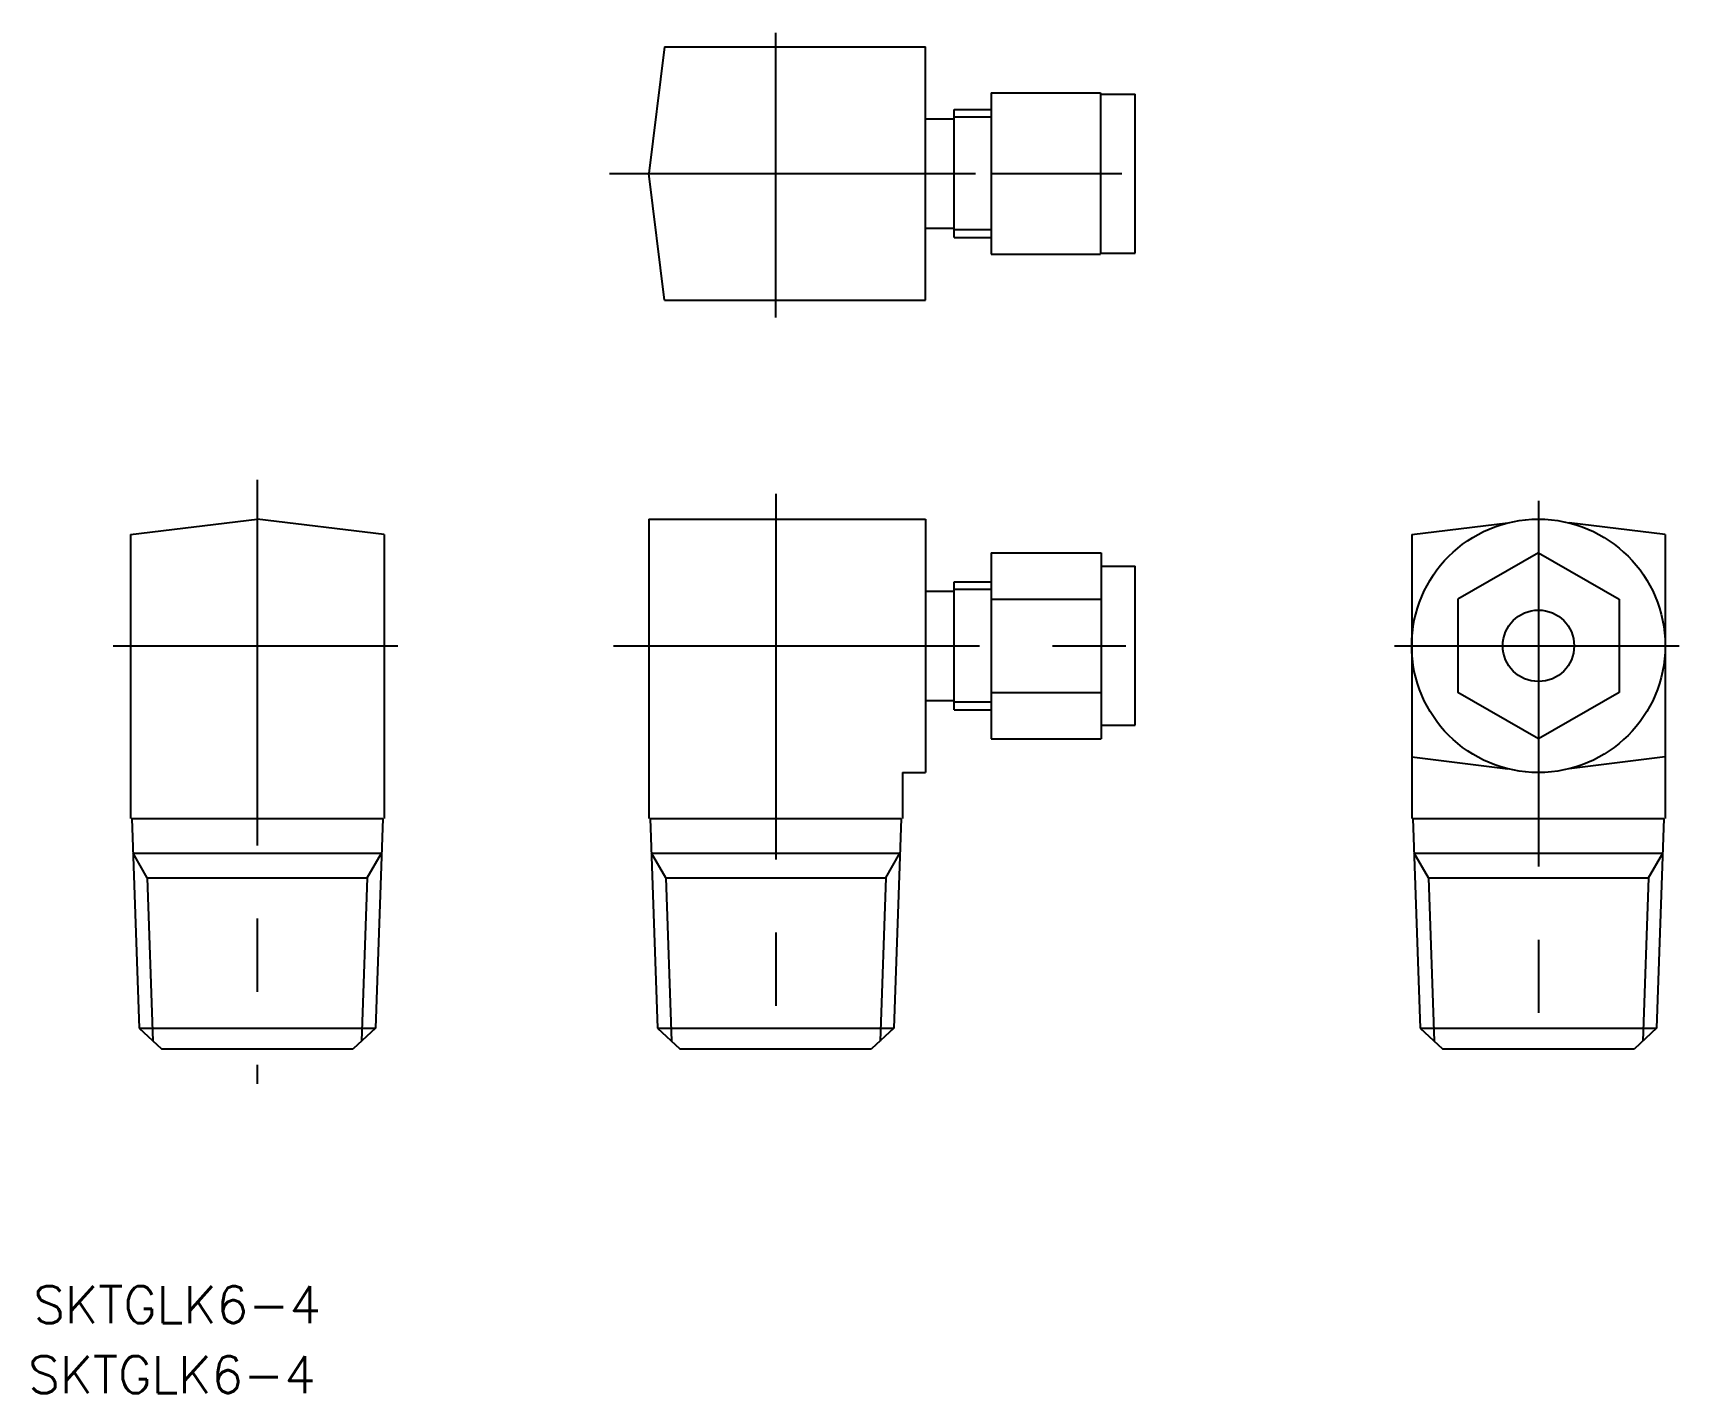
# Model space of a CAD drawing. Extents: x -64 to 78, y -38 to 80.
import ezdxf

# ---------------------------------------------------------------- set-up
doc = ezdxf.new("R2010")
doc.units = 0
doc.linetypes.add('CENTER', pattern=[50.8, 31.75, -6.35, 6.35, -6.35])
doc.layers.get('0').update_dxf_attribs({"linetype": 'CONTINUOUS'})
doc.layers.add('CENTER', color=1, linetype='CENTER')
doc.styles.get("Standard").update_dxf_attribs({"font": 'txt.shx', "bigfont": '@extfont2.shx'})

msp = doc.modelspace()

# ---------------------------------------------------------------- linework, layer by layer
at = {"color": 7, "linetype": 'CONTINUOUS'}
for p, q in [((-9.64937, 78.840002), (-11, 67.840002)), ((-9.64937, 78.840002), (13, 78.840002)), ((13, 56.840002), (13, 78.840002)), ((18.706486, 74.840002), (18.706486, 60.840002)), ((18.706486, 74.840002), (28.206486, 74.840002)), ((28.206486, 74.840002), (28.206486, 60.840002)), ((28.206486, 74.740002), (31.206485, 74.740002)), ((31.206485, 60.940001), (31.206485, 74.740002)), ((15.500001, 62.284002), (15.500001, 73.396002)), ((15.500001, 73.396002), (18.706486, 73.396002)), ((13.000001, 72.590002), (15.500001, 72.590002)), ((-9.64937, 56.840002), (-11, 67.840002)), ((18.706486, 67.840002), (28.206486, 67.840002)), ((13.000001, 63.090002), (15.500001, 63.090002)), ((15.500001, 62.284002), (18.706486, 62.284002)), ((18.706486, 60.840002), (28.206486, 60.840002)), ((28.206486, 60.940001), (31.206485, 60.940001)), ((-9.64937, 56.840002), (13, 56.840002)), ((-56, 36.48937), (-45, 37.84)), ((-34, 36.48937), (-45, 37.84)), ((-11.000001, 37.840002), (-11.000001, 11.84)), ((-11.000001, 37.840002), (13, 37.840002)), ((13, 37.840002), (13, 15.839998)), ((55.206487, 36.48937), (63.545331, 37.513251)), ((77.206487, 36.48937), (68.867644, 37.513251)), ((-56, 36.48937), (-56, 11.84)), ((-34, 36.48937), (-34, 11.84)), ((55.206487, 36.48937), (55.206487, 11.84)), ((77.206487, 36.48937), (77.206487, 11.84)), ((18.706486, 34.922903), (18.706486, 18.757096)), ((18.706486, 34.922903), (28.264224, 34.922903)), ((28.264224, 34.922903), (28.264224, 18.757096)), ((66.206487, 34.922904), (59.206487, 30.881452)), ((66.206487, 34.922904), (73.206487, 30.881452)), ((28.264224, 33.74), (31.206487, 33.74)), ((31.206487, 19.94), (31.206487, 33.74)), ((13.000001, 31.59), (15.500001, 31.59)), ((15.500001, 32.396), (18.706486, 32.396)), ((15.500001, 21.284), (15.500001, 32.396)), ((18.706486, 30.881451), (28.264224, 30.881451)), ((59.206487, 30.881452), (59.206487, 22.798548)), ((73.206487, 30.881452), (73.206487, 22.798548)), ((13.000001, 22.09), (15.500001, 22.09)), ((18.706486, 22.798549), (28.264224, 22.798549)), ((66.206487, 18.757096), (59.206487, 22.798548)), ((73.206487, 22.798548), (66.206487, 18.757096)), ((15.500001, 21.284), (18.706486, 21.284)), ((18.706486, 18.757096), (28.264224, 18.757096)), ((28.264224, 19.94), (31.206487, 19.94)), ((55.206487, 17.19063), (63.545331, 16.166749)), ((77.206487, 17.19063), (68.867644, 16.166749)), ((11.000001, 15.839998), (13, 15.839998)), ((11.000001, 15.839998), (11.000001, 11.84)), ((-55.890962, 11.84), (-34.109038, 11.84)), ((-55.890962, 11.84), (-55.255365, -6.361097)), ((-34.109038, 11.84), (-34.744634, -6.361096)), ((-10.890962, 11.84), (10.890962, 11.84)), ((-10.890962, 11.84), (-10.255365, -6.361097)), ((10.890962, 11.84), (10.255366, -6.361096)), ((55.315526, 11.84), (55.951122, -6.361097)), ((55.315526, 11.84), (77.09745, 11.84)), ((77.09745, 11.84), (76.461853, -6.361096)), ((-54.549392, 6.697786), (-55.7862, 8.84)), ((-55.786199, 8.84), (-34.2138, 8.84)), ((-35.450608, 6.697786), (-34.2138, 8.84)), ((-9.549392, 6.697786), (-10.7862, 8.84)), ((-10.786199, 8.84), (10.7862, 8.84)), ((9.549392, 6.697786), (10.7862, 8.84)), ((55.420288, 8.84), (76.992687, 8.84)), ((56.657096, 6.697786), (55.420288, 8.84)), ((75.75588, 6.697786), (76.992687, 8.84)), ((-55.255365, -6.361097), (-53.326278, -8.16)), ((-34.744634, -6.361097), (-36.673722, -8.16)), ((-10.255365, -6.361097), (-8.326278, -8.16)), ((10.255366, -6.361097), (8.326278, -8.16)), ((55.951122, -6.361097), (57.88021, -8.16)), ((76.461854, -6.361097), (74.532765, -8.16)), ((-53.326277, -8.16), (-36.673722, -8.16)), ((-8.326277, -8.16), (8.326278, -8.16)), ((57.880211, -8.16), (74.532766, -8.16))]:
    msp.add_line(p, q, dxfattribs=at)
at = {"color": 3, "linetype": 'CONTINUOUS'}
for p, q in [((15.500001, 72.760002), (18.706486, 72.760002)), ((15.500001, 62.971002), (18.706486, 62.971002)), ((15.500001, 31.76), (18.706486, 31.76)), ((15.500001, 21.971001), (18.706486, 21.971001)), ((-54.549391, 6.697786), (-35.450608, 6.697786)), ((-54.549391, 6.697786), (-54.054251, -7.481153)), ((-35.450608, 6.697786), (-35.945747, -7.481153)), ((-9.549391, 6.697786), (-9.054251, -7.481153)), ((-9.549391, 6.697786), (9.549392, 6.697786)), ((9.549392, 6.697786), (9.054253, -7.481153)), ((56.657097, 6.697786), (75.75588, 6.697786)), ((56.657097, 6.697786), (57.152236, -7.481153)), ((75.75588, 6.697786), (75.26074, -7.481153)), ((-55.255366, -6.361096), (-34.744634, -6.361096)), ((-10.255366, -6.361096), (10.255366, -6.361096)), ((55.951122, -6.361096), (76.461853, -6.361096))]:
    msp.add_line(p, q, dxfattribs=at)
at = {"color": 7, "linetype": 'CONTINUOUS'}
for radius in [11.000002, 3.1]:
    msp.add_circle((66.206487, 26.84), radius, dxfattribs=at)
at = {"layer": 'CENTER', "color": 1, "linetype": 'CENTER'}
for p, q in [((0, 55.340313), (0, 80.046474)), ((-14.417155, 67.840002), (34.52101, 67.840002)), ((-45, 41.257155), (-45, -11.187907)), ((0, 40.047418), (0, -10.587511)), ((66.206487, 39.419876), (66.206487, -11.187907)), ((-57.499689, 26.84), (-32.793528, 26.84)), ((-14.068025, 26.84), (34.52101, 26.84)), ((53.706798, 26.84), (78.41296, 26.84))]:
    msp.add_line(p, q, dxfattribs=at)

# ---------------------------------------------------------------- texts
at = {"color": 7, "linetype": 'CONTINUOUS'}
for p in [(-64.43476, -31.951395), (-64.885425, -38.032769)]:
    msp.add_text('SKTGLK6-4', height=3.2, dxfattribs=at).set_placement(p)

doc.saveas('drawing.dxf')
